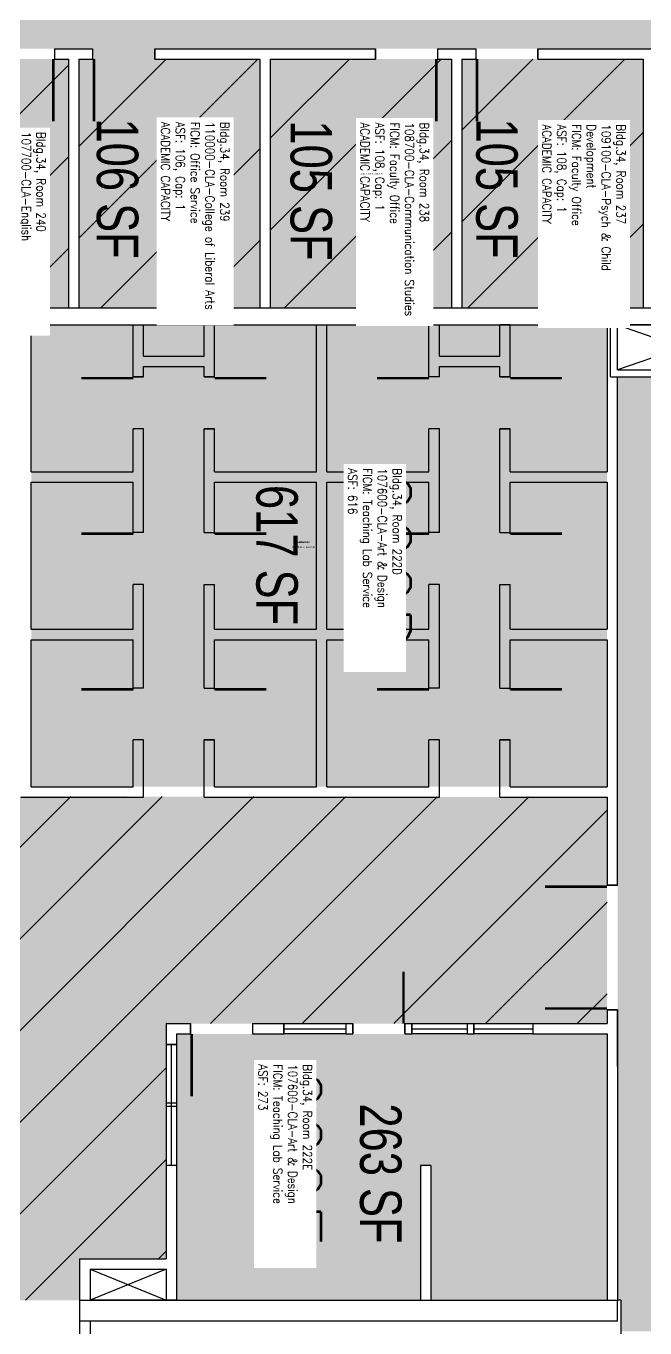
# Model space of a CAD drawing. Header units: inches. Extents: x -334 to 3612, y -24 to 2633.
# Drawn here: x 755 to 1113, y 1322 to 2075 of the extents above; entities that cross this region are included whole.
import ezdxf
from ezdxf.enums import TextEntityAlignment as Align

# ---------------------------------------------------------------- set-up
doc = ezdxf.new("R2010")
doc.units = ezdxf.units.IN
doc.header["$LTSCALE"] = 10
doc.header["$MEASUREMENT"] = 0
for name, color, linetype in [('A-DOOR', 2, 'CONTINUOUS'), ('A-FLOR', 3, 'CONTINUOUS'), ('A-GLAZ-SILL', 2, 'CONTINUOUS'), ('A-IDEN-CNUM', 7, 'CONTINUOUS'), ('A-IDEN-RNUM', 7, 'CONTINUOUS'), ('A-IDEN-SNUM', 4, 'CONTINUOUS'), ('A-IDEN-VNUM', 4, 'CONTINUOUS'), ('A-WALL', 5, 'CONTINUOUS'), ('AREA-TEXT', 3, 'CONTINUOUS'), ('Rooms-Capacity', 4, 'CONTINUOUS'), ('Rooms-Category-Color', 7, 'CONTINUOUS'), ('Rooms-College-Color', 7, 'CONTINUOUS'), ('Rooms-Department-Color', 7, 'CONTINUOUS'), ('Rooms-Division-Color', 7, 'CONTINUOUS'), ('Rooms-Information', 7, 'CONTINUOUS')]:
    doc.layers.add(name, color=color, linetype=linetype)
doc.styles.add('AREA', font='arial.ttf', dxfattribs={"width": 0.75, "height": 24})
doc.styles.add('ROOMSNUMBER', font='txt', dxfattribs={"height": 0.03})
doc.styles.add('ROOMVNUMBER', font='simplex.shx', dxfattribs={"width": 0.85})

msp = doc.modelspace()

# ---------------------------------------------------------------- hatches: boundary and pattern name
at = {"layer": 'Rooms-Capacity'}
h = msp.add_hatch(dxfattribs=at)
h.set_pattern_fill('ANSI31', color=256, scale=300, style=0)
h.paths.add_polyline_path([(779.5, 2055.75), (770.75, 2055.75), (735.5, 2055.75), (710.75, 2055.75), (710.75, 2049.75), (674.75, 2049.75), (674.75, 1912), (779.5, 1912)])
h = msp.add_hatch(dxfattribs=at)
h.set_pattern_fill('ANSI31', color=256, scale=300, style=0)
h.paths.add_polyline_path([(890.25, 2055.75), (829.5, 2055.75), (829.5, 2061.75), (793.5, 2061.75), (794.25, 2055.75), (785.5, 2055.75), (785.5, 1912), (890.25, 1912)])
h = msp.add_hatch(dxfattribs=at)
h.set_pattern_fill('ANSI31', color=256, scale=300, style=0)
h.paths.add_polyline_path([(1001, 2055.75), (992.25, 2055.75), (957, 2055.75), (896.25, 2055.75), (896.25, 1912), (1001, 1912)])
h = msp.add_hatch(dxfattribs=at)
h.set_pattern_fill('ANSI31', color=256, scale=300, style=0)
h.paths.add_polyline_path([(1111.75, 2055.75), (1051, 2055.75), (1015.75, 2055.75), (1007, 2055.75), (1007, 1912), (1111.75, 1912)])
h = msp.add_hatch(dxfattribs=at)
h.set_pattern_fill('ANSI31', color=256, scale=300, style=0)
h.paths.add_polyline_path([(666, 1629.5), (1091, 1629), (1091, 1498), (836, 1498), (836, 1362), (786, 1362), (786, 1338), (579, 1338), (579, 1447), (596, 1447), (596, 1459), (579, 1459), (579, 1567), (686, 1567), (686, 1575), (676, 1575), (666, 1575)])
at = {"layer": 'Rooms-Category-Color', "true_color": 0xadadad}
h = msp.add_hatch(color=253, dxfattribs=at)
edge = h.paths.add_edge_path()
edge.add_line((2158, 1898), (2155, 1898))
edge.add_line((2155, 1898), (2155, 1918))
edge.add_line((2155, 1918), (2155, 1954))
edge.add_line((2155, 1954), (2155, 2038))
edge.add_line((2155, 2038), (2155, 2074))
edge.add_line((2155, 2074), (2155, 2140))
edge.add_line((2155, 2140), (2155, 2154))
edge.add_line((2155, 2154), (2162.5, 2154))
edge.add_line((2162.5, 2154), (2162.5, 2220))
edge.add_line((2162.5, 2220), (2162.5, 2228))
edge.add_line((2162.5, 2228), (2060.5, 2228))
edge.add_line((2060.5, 2228), (2024.5, 2228))
edge.add_line((2024.5, 2228), (1891, 2228))
edge.add_line((1891, 2228), (1819, 2228))
edge.add_line((1819, 2228), (1423, 2228))
edge.add_line((1423, 2228), (1387, 2228))
edge.add_line((1387, 2228), (845.5, 2228))
edge.add_line((845.5, 2228), (809.5, 2228))
edge.add_line((809.5, 2228), (449.5, 2228))
edge.add_line((449.5, 2228), (413.5, 2228))
edge.add_line((413.5, 2228), (79, 2228))
edge.add_line((79, 2228), (79, 2384))
edge.add_line((79, 2384), (14, 2384))
edge.add_line((14, 2384), (14, 2380))
edge.add_line((14, 2380), (7, 2380))
edge.add_line((7, 2380), (7, 2362))
edge.add_line((7, 2362), (7, 2140))
edge.add_line((7, 2140), (14, 2140))
edge.add_line((14, 2140), (14, 2126))
edge.add_line((14, 2126), (10, 2126))
edge.add_line((10, 2126), (10, 2061.75))
edge.add_line((10, 2061.75), (71, 2061.75))
edge.add_line((71, 2061.75), (107, 2061.75))
edge.add_line((107, 2061.75), (1436, 2061.75))
edge.add_line((1436, 2061.75), (1444, 2061.75))
edge.add_line((1444, 2061.75), (1444, 2140.68))
edge.add_arc((1447, 2147), 7, 180, 244.62307, ccw=False)
edge.add_arc((1447, 2147), 7, 115.37693, 180, ccw=False)
edge.add_line((1444, 2153.32), (1444, 2154))
edge.add_line((1444, 2154), (1447, 2154))
edge.add_arc((1447, 2147), 7, 89.99087, 90.00899, ccw=False)
edge.add_line((1447, 2154), (1608, 2154))
edge.add_line((1608, 2154), (1644, 2154))
edge.add_line((1644, 2154), (1680, 2154))
edge.add_line((1680, 2154), (1680, 2154))
edge.add_line((1680, 2154), (1694, 2154))
edge.add_line((1694, 2154), (1694, 2154))
edge.add_line((1694, 2154), (1748.75, 2154))
edge.add_line((1748.75, 2154), (1784.75, 2154))
edge.add_line((1784.75, 2154), (1804, 2154))
edge.add_line((1804, 2154), (1920, 2154))
edge.add_line((1920, 2154), (1934, 2154))
edge.add_line((1934, 2154), (1934, 1912))
edge.add_line((1934, 1912), (1934, 1898))
edge.add_line((1934, 1898), (1920, 1898))
edge.add_line((1920, 1898), (1920, 1902))
edge.add_line((1920, 1902), (1803.5, 1902))
edge.add_line((1803.5, 1902), (1803.5, 1896))
edge.add_line((1803.5, 1896), (1795.5, 1896))
edge.add_line((1795.5, 1896), (1795.5, 1902))
edge.add_line((1795.5, 1902), (1184, 1902))
edge.add_line((1184, 1902), (1184, 1872))
edge.add_line((1184, 1872), (1172, 1872))
edge.add_line((1172, 1872), (1097, 1872))
edge.add_line((1097, 1872), (1097, 1818))
edge.add_line((1097, 1818), (1097, 1578))
edge.add_line((1097, 1578), (1097, 1506))
edge.add_line((1097, 1506), (1097, 1473.25))
edge.add_line((1097, 1473.25), (1097, 1338))
edge.add_line((1097, 1338), (1099, 1338))
edge.add_line((1099, 1338), (1099, 1320))
edge.add_line((1099, 1320), (1172, 1320))
edge.add_line((1172, 1320), (1172, 1392.25))
edge.add_line((1172, 1392.25), (1172, 1818))
edge.add_line((1172, 1818), (1184, 1818))
edge.add_line((1184, 1818), (1188, 1818))
edge.add_line((1188, 1818), (1224, 1818))
edge.add_line((1224, 1818), (1376, 1818))
edge.add_line((1376, 1818), (1412, 1818))
edge.add_line((1412, 1818), (1442, 1818))
edge.add_line((1442, 1818), (1478, 1818))
edge.add_line((1478, 1818), (1516, 1818))
edge.add_line((1516, 1818), (1538, 1818))
edge.add_line((1538, 1818), (1574, 1818))
edge.add_line((1574, 1818), (1672.25, 1818))
edge.add_line((1672.25, 1818), (1708.25, 1818))
edge.add_line((1708.25, 1818), (1717, 1818))
edge.add_line((1717, 1818), (1727, 1818))
edge.add_line((1727, 1818), (1727, 1814.25))
edge.add_line((1727, 1814.25), (1931, 1814.25))
edge.add_line((1931, 1814.25), (1931, 1806.25))
edge.add_line((1931, 1806.25), (1931, 1734.25))
edge.add_line((1931, 1734.25), (1931, 1720.25))
edge.add_line((1931, 1720.25), (1901, 1720.25))
edge.add_line((1901, 1720.25), (1901, 1577.5))
edge.add_line((1901, 1577.5), (1950, 1577.5))
edge.add_line((1950, 1577.5), (1950, 1563.5))
edge.add_line((1950, 1563.5), (2069, 1563.5))
edge.add_line((2069, 1563.5), (2069, 1577.5))
edge.add_line((2069, 1577.5), (2094, 1577.5))
edge.add_line((2094, 1577.5), (2094, 1572.5))
edge.add_line((2094, 1572.5), (2148, 1572.5))
edge.add_line((2148, 1572.5), (2148, 1578.37))
edge.add_line((2148, 1578.37), (2160, 1578.37))
edge.add_line((2160, 1578.37), (2160, 1584.37))
edge.add_line((2160, 1584.37), (2160, 1620.37))
edge.add_line((2160, 1620.37), (2160, 1788))
edge.add_line((2160, 1788), (2158, 1788))
edge.add_line((2158, 1788), (2158, 1824))
edge.add_line((2158, 1824), (2158, 1870))
edge.add_line((2158, 1870), (2158, 1898))
at = {"layer": 'Rooms-Category-Color', "true_color": 0xfa9ba3}
for points in [[(779.5, 2055.75), (770.75, 2055.75), (735.5, 2055.75), (710.75, 2055.75), (710.75, 2049.75), (674.75, 2049.75), (674.75, 1912), (779.5, 1912)], [(890.25, 2055.75), (829.5, 2055.75), (829.5, 2061.75), (793.5, 2061.75), (794.25, 2055.75), (785.5, 2055.75), (785.5, 1912), (890.25, 1912)], [(1001, 2055.75), (992.25, 2055.75), (957, 2055.75), (896.25, 2055.75), (896.25, 1912), (1001, 1912)], [(1111.75, 2055.75), (1051, 2055.75), (1015.75, 2055.75), (1007, 2055.75), (1007, 1912), (1111.75, 1912)]]:
    msp.add_hatch(color=241, dxfattribs=at).paths.add_polyline_path(points)
at = {"layer": 'Rooms-Category-Color', "true_color": 0xe3f498}
for points in [[(758, 1902), (1091, 1902), (1091, 1635), (758, 1635)], [(666, 1629.5), (1091, 1629), (1091, 1498), (836, 1498), (836, 1362), (786, 1362), (786, 1338), (579, 1338), (579, 1447), (596, 1447), (596, 1459), (579, 1459), (579, 1567), (686, 1567), (686, 1575), (676, 1575), (666, 1575)], [(983, 1416), (989, 1416), (989, 1338), (1091, 1338), (1091, 1492), (1048, 1492), (1014, 1492), (1010, 1492), (974, 1492), (978, 1492), (974, 1492), (944, 1492), (940, 1492), (904, 1492), (886, 1492), (850, 1492), (842, 1492), (842, 1486), (842, 1452), (842, 1450), (842, 1416), (842, 1338), (983, 1338)]]:
    msp.add_hatch(color=61, dxfattribs=at).paths.add_polyline_path(points)
at = {"layer": 'Rooms-College-Color', "true_color": 0xadadad}
h = msp.add_hatch(color=253, dxfattribs=at)
edge = h.paths.add_edge_path()
edge.add_line((2158, 1898), (2155, 1898))
edge.add_line((2155, 1898), (2155, 1918))
edge.add_line((2155, 1918), (2155, 1954))
edge.add_line((2155, 1954), (2155, 2038))
edge.add_line((2155, 2038), (2155, 2074))
edge.add_line((2155, 2074), (2155, 2140))
edge.add_line((2155, 2140), (2155, 2154))
edge.add_line((2155, 2154), (2162.5, 2154))
edge.add_line((2162.5, 2154), (2162.5, 2220))
edge.add_line((2162.5, 2220), (2162.5, 2228))
edge.add_line((2162.5, 2228), (2060.5, 2228))
edge.add_line((2060.5, 2228), (2024.5, 2228))
edge.add_line((2024.5, 2228), (1891, 2228))
edge.add_line((1891, 2228), (1819, 2228))
edge.add_line((1819, 2228), (1423, 2228))
edge.add_line((1423, 2228), (1387, 2228))
edge.add_line((1387, 2228), (845.5, 2228))
edge.add_line((845.5, 2228), (809.5, 2228))
edge.add_line((809.5, 2228), (449.5, 2228))
edge.add_line((449.5, 2228), (413.5, 2228))
edge.add_line((413.5, 2228), (79, 2228))
edge.add_line((79, 2228), (79, 2384))
edge.add_line((79, 2384), (14, 2384))
edge.add_line((14, 2384), (14, 2380))
edge.add_line((14, 2380), (7, 2380))
edge.add_line((7, 2380), (7, 2362))
edge.add_line((7, 2362), (7, 2140))
edge.add_line((7, 2140), (14, 2140))
edge.add_line((14, 2140), (14, 2126))
edge.add_line((14, 2126), (10, 2126))
edge.add_line((10, 2126), (10, 2061.75))
edge.add_line((10, 2061.75), (71, 2061.75))
edge.add_line((71, 2061.75), (107, 2061.75))
edge.add_line((107, 2061.75), (1436, 2061.75))
edge.add_line((1436, 2061.75), (1444, 2061.75))
edge.add_line((1444, 2061.75), (1444, 2140.68))
edge.add_arc((1447, 2147), 7, 180, 244.62307, ccw=False)
edge.add_arc((1447, 2147), 7, 115.37693, 180, ccw=False)
edge.add_line((1444, 2153.32), (1444, 2154))
edge.add_line((1444, 2154), (1447, 2154))
edge.add_arc((1447, 2147), 7, 89.99087, 90.00899, ccw=False)
edge.add_line((1447, 2154), (1608, 2154))
edge.add_line((1608, 2154), (1644, 2154))
edge.add_line((1644, 2154), (1680, 2154))
edge.add_line((1680, 2154), (1680, 2154))
edge.add_line((1680, 2154), (1694, 2154))
edge.add_line((1694, 2154), (1694, 2154))
edge.add_line((1694, 2154), (1748.75, 2154))
edge.add_line((1748.75, 2154), (1784.75, 2154))
edge.add_line((1784.75, 2154), (1804, 2154))
edge.add_line((1804, 2154), (1920, 2154))
edge.add_line((1920, 2154), (1934, 2154))
edge.add_line((1934, 2154), (1934, 1912))
edge.add_line((1934, 1912), (1934, 1898))
edge.add_line((1934, 1898), (1920, 1898))
edge.add_line((1920, 1898), (1920, 1902))
edge.add_line((1920, 1902), (1803.5, 1902))
edge.add_line((1803.5, 1902), (1803.5, 1896))
edge.add_line((1803.5, 1896), (1795.5, 1896))
edge.add_line((1795.5, 1896), (1795.5, 1902))
edge.add_line((1795.5, 1902), (1184, 1902))
edge.add_line((1184, 1902), (1184, 1872))
edge.add_line((1184, 1872), (1172, 1872))
edge.add_line((1172, 1872), (1097, 1872))
edge.add_line((1097, 1872), (1097, 1818))
edge.add_line((1097, 1818), (1097, 1578))
edge.add_line((1097, 1578), (1097, 1506))
edge.add_line((1097, 1506), (1097, 1473.25))
edge.add_line((1097, 1473.25), (1097, 1338))
edge.add_line((1097, 1338), (1099, 1338))
edge.add_line((1099, 1338), (1099, 1320))
edge.add_line((1099, 1320), (1172, 1320))
edge.add_line((1172, 1320), (1172, 1392.25))
edge.add_line((1172, 1392.25), (1172, 1818))
edge.add_line((1172, 1818), (1184, 1818))
edge.add_line((1184, 1818), (1188, 1818))
edge.add_line((1188, 1818), (1224, 1818))
edge.add_line((1224, 1818), (1376, 1818))
edge.add_line((1376, 1818), (1412, 1818))
edge.add_line((1412, 1818), (1442, 1818))
edge.add_line((1442, 1818), (1478, 1818))
edge.add_line((1478, 1818), (1516, 1818))
edge.add_line((1516, 1818), (1538, 1818))
edge.add_line((1538, 1818), (1574, 1818))
edge.add_line((1574, 1818), (1672.25, 1818))
edge.add_line((1672.25, 1818), (1708.25, 1818))
edge.add_line((1708.25, 1818), (1717, 1818))
edge.add_line((1717, 1818), (1727, 1818))
edge.add_line((1727, 1818), (1727, 1814.25))
edge.add_line((1727, 1814.25), (1931, 1814.25))
edge.add_line((1931, 1814.25), (1931, 1806.25))
edge.add_line((1931, 1806.25), (1931, 1734.25))
edge.add_line((1931, 1734.25), (1931, 1720.25))
edge.add_line((1931, 1720.25), (1901, 1720.25))
edge.add_line((1901, 1720.25), (1901, 1577.5))
edge.add_line((1901, 1577.5), (1950, 1577.5))
edge.add_line((1950, 1577.5), (1950, 1563.5))
edge.add_line((1950, 1563.5), (2069, 1563.5))
edge.add_line((2069, 1563.5), (2069, 1577.5))
edge.add_line((2069, 1577.5), (2094, 1577.5))
edge.add_line((2094, 1577.5), (2094, 1572.5))
edge.add_line((2094, 1572.5), (2148, 1572.5))
edge.add_line((2148, 1572.5), (2148, 1578.37))
edge.add_line((2148, 1578.37), (2160, 1578.37))
edge.add_line((2160, 1578.37), (2160, 1584.37))
edge.add_line((2160, 1584.37), (2160, 1620.37))
edge.add_line((2160, 1620.37), (2160, 1788))
edge.add_line((2160, 1788), (2158, 1788))
edge.add_line((2158, 1788), (2158, 1824))
edge.add_line((2158, 1824), (2158, 1870))
edge.add_line((2158, 1870), (2158, 1898))
at = {"layer": 'Rooms-College-Color', "true_color": 0xb2d6e9}
for points in [[(779.5, 2055.75), (770.75, 2055.75), (735.5, 2055.75), (710.75, 2055.75), (710.75, 2049.75), (674.75, 2049.75), (674.75, 1912), (779.5, 1912)], [(890.25, 2055.75), (829.5, 2055.75), (829.5, 2061.75), (793.5, 2061.75), (794.25, 2055.75), (785.5, 2055.75), (785.5, 1912), (890.25, 1912)], [(758, 1902), (1091, 1902), (1091, 1635), (758, 1635)], [(666, 1629.5), (1091, 1629), (1091, 1498), (836, 1498), (836, 1362), (786, 1362), (786, 1338), (579, 1338), (579, 1447), (596, 1447), (596, 1459), (579, 1459), (579, 1567), (686, 1567), (686, 1575), (676, 1575), (666, 1575)], [(983, 1416), (989, 1416), (989, 1338), (1091, 1338), (1091, 1492), (1048, 1492), (1014, 1492), (1010, 1492), (974, 1492), (978, 1492), (974, 1492), (944, 1492), (940, 1492), (904, 1492), (886, 1492), (850, 1492), (842, 1492), (842, 1486), (842, 1452), (842, 1450), (842, 1416), (842, 1338), (983, 1338)]]:
    msp.add_hatch(color=254, dxfattribs=at).paths.add_polyline_path(points)
at = {"layer": 'Rooms-College-Color', "true_color": 0xe3f498}
for points in [[(1001, 2055.75), (992.25, 2055.75), (957, 2055.75), (896.25, 2055.75), (896.25, 1912), (1001, 1912)], [(1111.75, 2055.75), (1051, 2055.75), (1015.75, 2055.75), (1007, 2055.75), (1007, 1912), (1111.75, 1912)]]:
    msp.add_hatch(color=61, dxfattribs=at).paths.add_polyline_path(points)
at = {"layer": 'Rooms-Department-Color', "true_color": 0xacacac}
h = msp.add_hatch(color=253, dxfattribs=at)
edge = h.paths.add_edge_path()
edge.add_line((2158, 1898), (2155, 1898))
edge.add_line((2155, 1898), (2155, 1918))
edge.add_line((2155, 1918), (2155, 1954))
edge.add_line((2155, 1954), (2155, 2038))
edge.add_line((2155, 2038), (2155, 2074))
edge.add_line((2155, 2074), (2155, 2140))
edge.add_line((2155, 2140), (2155, 2154))
edge.add_line((2155, 2154), (2162.5, 2154))
edge.add_line((2162.5, 2154), (2162.5, 2220))
edge.add_line((2162.5, 2220), (2162.5, 2228))
edge.add_line((2162.5, 2228), (2060.5, 2228))
edge.add_line((2060.5, 2228), (2024.5, 2228))
edge.add_line((2024.5, 2228), (1891, 2228))
edge.add_line((1891, 2228), (1819, 2228))
edge.add_line((1819, 2228), (1423, 2228))
edge.add_line((1423, 2228), (1387, 2228))
edge.add_line((1387, 2228), (845.5, 2228))
edge.add_line((845.5, 2228), (809.5, 2228))
edge.add_line((809.5, 2228), (449.5, 2228))
edge.add_line((449.5, 2228), (413.5, 2228))
edge.add_line((413.5, 2228), (79, 2228))
edge.add_line((79, 2228), (79, 2384))
edge.add_line((79, 2384), (14, 2384))
edge.add_line((14, 2384), (14, 2380))
edge.add_line((14, 2380), (7, 2380))
edge.add_line((7, 2380), (7, 2362))
edge.add_line((7, 2362), (7, 2140))
edge.add_line((7, 2140), (14, 2140))
edge.add_line((14, 2140), (14, 2126))
edge.add_line((14, 2126), (10, 2126))
edge.add_line((10, 2126), (10, 2061.75))
edge.add_line((10, 2061.75), (71, 2061.75))
edge.add_line((71, 2061.75), (107, 2061.75))
edge.add_line((107, 2061.75), (1436, 2061.75))
edge.add_line((1436, 2061.75), (1444, 2061.75))
edge.add_line((1444, 2061.75), (1444, 2140.68))
edge.add_arc((1447, 2147), 7, 180, 244.62307, ccw=False)
edge.add_arc((1447, 2147), 7, 115.37693, 180, ccw=False)
edge.add_line((1444, 2153.32), (1444, 2154))
edge.add_line((1444, 2154), (1447, 2154))
edge.add_arc((1447, 2147), 7, 89.99087, 90.00899, ccw=False)
edge.add_line((1447, 2154), (1608, 2154))
edge.add_line((1608, 2154), (1644, 2154))
edge.add_line((1644, 2154), (1680, 2154))
edge.add_line((1680, 2154), (1680, 2154))
edge.add_line((1680, 2154), (1694, 2154))
edge.add_line((1694, 2154), (1694, 2154))
edge.add_line((1694, 2154), (1748.75, 2154))
edge.add_line((1748.75, 2154), (1784.75, 2154))
edge.add_line((1784.75, 2154), (1804, 2154))
edge.add_line((1804, 2154), (1920, 2154))
edge.add_line((1920, 2154), (1934, 2154))
edge.add_line((1934, 2154), (1934, 1912))
edge.add_line((1934, 1912), (1934, 1898))
edge.add_line((1934, 1898), (1920, 1898))
edge.add_line((1920, 1898), (1920, 1902))
edge.add_line((1920, 1902), (1803.5, 1902))
edge.add_line((1803.5, 1902), (1803.5, 1896))
edge.add_line((1803.5, 1896), (1795.5, 1896))
edge.add_line((1795.5, 1896), (1795.5, 1902))
edge.add_line((1795.5, 1902), (1184, 1902))
edge.add_line((1184, 1902), (1184, 1872))
edge.add_line((1184, 1872), (1172, 1872))
edge.add_line((1172, 1872), (1097, 1872))
edge.add_line((1097, 1872), (1097, 1818))
edge.add_line((1097, 1818), (1097, 1578))
edge.add_line((1097, 1578), (1097, 1506))
edge.add_line((1097, 1506), (1097, 1473.25))
edge.add_line((1097, 1473.25), (1097, 1338))
edge.add_line((1097, 1338), (1099, 1338))
edge.add_line((1099, 1338), (1099, 1320))
edge.add_line((1099, 1320), (1172, 1320))
edge.add_line((1172, 1320), (1172, 1392.25))
edge.add_line((1172, 1392.25), (1172, 1818))
edge.add_line((1172, 1818), (1184, 1818))
edge.add_line((1184, 1818), (1188, 1818))
edge.add_line((1188, 1818), (1224, 1818))
edge.add_line((1224, 1818), (1376, 1818))
edge.add_line((1376, 1818), (1412, 1818))
edge.add_line((1412, 1818), (1442, 1818))
edge.add_line((1442, 1818), (1478, 1818))
edge.add_line((1478, 1818), (1516, 1818))
edge.add_line((1516, 1818), (1538, 1818))
edge.add_line((1538, 1818), (1574, 1818))
edge.add_line((1574, 1818), (1672.25, 1818))
edge.add_line((1672.25, 1818), (1708.25, 1818))
edge.add_line((1708.25, 1818), (1717, 1818))
edge.add_line((1717, 1818), (1727, 1818))
edge.add_line((1727, 1818), (1727, 1814.25))
edge.add_line((1727, 1814.25), (1931, 1814.25))
edge.add_line((1931, 1814.25), (1931, 1806.25))
edge.add_line((1931, 1806.25), (1931, 1734.25))
edge.add_line((1931, 1734.25), (1931, 1720.25))
edge.add_line((1931, 1720.25), (1901, 1720.25))
edge.add_line((1901, 1720.25), (1901, 1577.5))
edge.add_line((1901, 1577.5), (1950, 1577.5))
edge.add_line((1950, 1577.5), (1950, 1563.5))
edge.add_line((1950, 1563.5), (2069, 1563.5))
edge.add_line((2069, 1563.5), (2069, 1577.5))
edge.add_line((2069, 1577.5), (2094, 1577.5))
edge.add_line((2094, 1577.5), (2094, 1572.5))
edge.add_line((2094, 1572.5), (2148, 1572.5))
edge.add_line((2148, 1572.5), (2148, 1578.37))
edge.add_line((2148, 1578.37), (2160, 1578.37))
edge.add_line((2160, 1578.37), (2160, 1584.37))
edge.add_line((2160, 1584.37), (2160, 1620.37))
edge.add_line((2160, 1620.37), (2160, 1788))
edge.add_line((2160, 1788), (2158, 1788))
edge.add_line((2158, 1788), (2158, 1824))
edge.add_line((2158, 1824), (2158, 1870))
edge.add_line((2158, 1870), (2158, 1898))
at = {"layer": 'Rooms-Department-Color', "true_color": 0xb2d6e9}
for points in [[(779.5, 2055.75), (770.75, 2055.75), (735.5, 2055.75), (710.75, 2055.75), (710.75, 2049.75), (674.75, 2049.75), (674.75, 1912), (779.5, 1912)], [(890.25, 2055.75), (829.5, 2055.75), (829.5, 2061.75), (793.5, 2061.75), (794.25, 2055.75), (785.5, 2055.75), (785.5, 1912), (890.25, 1912)], [(1001, 2055.75), (992.25, 2055.75), (957, 2055.75), (896.25, 2055.75), (896.25, 1912), (1001, 1912)], [(1111.75, 2055.75), (1051, 2055.75), (1015.75, 2055.75), (1007, 2055.75), (1007, 1912), (1111.75, 1912)], [(758, 1902), (1091, 1902), (1091, 1635), (758, 1635)], [(666, 1629.5), (1091, 1629), (1091, 1498), (836, 1498), (836, 1362), (786, 1362), (786, 1338), (579, 1338), (579, 1447), (596, 1447), (596, 1459), (579, 1459), (579, 1567), (686, 1567), (686, 1575), (676, 1575), (666, 1575)], [(983, 1416), (989, 1416), (989, 1338), (1091, 1338), (1091, 1492), (1048, 1492), (1014, 1492), (1010, 1492), (974, 1492), (978, 1492), (974, 1492), (944, 1492), (940, 1492), (904, 1492), (886, 1492), (850, 1492), (842, 1492), (842, 1486), (842, 1452), (842, 1450), (842, 1416), (842, 1338), (983, 1338)]]:
    msp.add_hatch(color=254, dxfattribs=at).paths.add_polyline_path(points)
at = {"layer": 'Rooms-Division-Color', "true_color": 0xadadad}
h = msp.add_hatch(color=253, dxfattribs=at)
edge = h.paths.add_edge_path()
edge.add_line((2158, 1898), (2155, 1898))
edge.add_line((2155, 1898), (2155, 1918))
edge.add_line((2155, 1918), (2155, 1954))
edge.add_line((2155, 1954), (2155, 2038))
edge.add_line((2155, 2038), (2155, 2074))
edge.add_line((2155, 2074), (2155, 2140))
edge.add_line((2155, 2140), (2155, 2154))
edge.add_line((2155, 2154), (2162.5, 2154))
edge.add_line((2162.5, 2154), (2162.5, 2220))
edge.add_line((2162.5, 2220), (2162.5, 2228))
edge.add_line((2162.5, 2228), (2060.5, 2228))
edge.add_line((2060.5, 2228), (2024.5, 2228))
edge.add_line((2024.5, 2228), (1891, 2228))
edge.add_line((1891, 2228), (1819, 2228))
edge.add_line((1819, 2228), (1423, 2228))
edge.add_line((1423, 2228), (1387, 2228))
edge.add_line((1387, 2228), (845.5, 2228))
edge.add_line((845.5, 2228), (809.5, 2228))
edge.add_line((809.5, 2228), (449.5, 2228))
edge.add_line((449.5, 2228), (413.5, 2228))
edge.add_line((413.5, 2228), (79, 2228))
edge.add_line((79, 2228), (79, 2384))
edge.add_line((79, 2384), (14, 2384))
edge.add_line((14, 2384), (14, 2380))
edge.add_line((14, 2380), (7, 2380))
edge.add_line((7, 2380), (7, 2362))
edge.add_line((7, 2362), (7, 2140))
edge.add_line((7, 2140), (14, 2140))
edge.add_line((14, 2140), (14, 2126))
edge.add_line((14, 2126), (10, 2126))
edge.add_line((10, 2126), (10, 2061.75))
edge.add_line((10, 2061.75), (71, 2061.75))
edge.add_line((71, 2061.75), (107, 2061.75))
edge.add_line((107, 2061.75), (1436, 2061.75))
edge.add_line((1436, 2061.75), (1444, 2061.75))
edge.add_line((1444, 2061.75), (1444, 2140.68))
edge.add_arc((1447, 2147), 7, 180, 244.62307, ccw=False)
edge.add_arc((1447, 2147), 7, 115.37693, 180, ccw=False)
edge.add_line((1444, 2153.32), (1444, 2154))
edge.add_line((1444, 2154), (1447, 2154))
edge.add_arc((1447, 2147), 7, 89.99087, 90.00899, ccw=False)
edge.add_line((1447, 2154), (1608, 2154))
edge.add_line((1608, 2154), (1644, 2154))
edge.add_line((1644, 2154), (1680, 2154))
edge.add_line((1680, 2154), (1680, 2154))
edge.add_line((1680, 2154), (1694, 2154))
edge.add_line((1694, 2154), (1694, 2154))
edge.add_line((1694, 2154), (1748.75, 2154))
edge.add_line((1748.75, 2154), (1784.75, 2154))
edge.add_line((1784.75, 2154), (1804, 2154))
edge.add_line((1804, 2154), (1920, 2154))
edge.add_line((1920, 2154), (1934, 2154))
edge.add_line((1934, 2154), (1934, 1912))
edge.add_line((1934, 1912), (1934, 1898))
edge.add_line((1934, 1898), (1920, 1898))
edge.add_line((1920, 1898), (1920, 1902))
edge.add_line((1920, 1902), (1803.5, 1902))
edge.add_line((1803.5, 1902), (1803.5, 1896))
edge.add_line((1803.5, 1896), (1795.5, 1896))
edge.add_line((1795.5, 1896), (1795.5, 1902))
edge.add_line((1795.5, 1902), (1184, 1902))
edge.add_line((1184, 1902), (1184, 1872))
edge.add_line((1184, 1872), (1172, 1872))
edge.add_line((1172, 1872), (1097, 1872))
edge.add_line((1097, 1872), (1097, 1818))
edge.add_line((1097, 1818), (1097, 1578))
edge.add_line((1097, 1578), (1097, 1506))
edge.add_line((1097, 1506), (1097, 1473.25))
edge.add_line((1097, 1473.25), (1097, 1338))
edge.add_line((1097, 1338), (1099, 1338))
edge.add_line((1099, 1338), (1099, 1320))
edge.add_line((1099, 1320), (1172, 1320))
edge.add_line((1172, 1320), (1172, 1392.25))
edge.add_line((1172, 1392.25), (1172, 1818))
edge.add_line((1172, 1818), (1184, 1818))
edge.add_line((1184, 1818), (1188, 1818))
edge.add_line((1188, 1818), (1224, 1818))
edge.add_line((1224, 1818), (1376, 1818))
edge.add_line((1376, 1818), (1412, 1818))
edge.add_line((1412, 1818), (1442, 1818))
edge.add_line((1442, 1818), (1478, 1818))
edge.add_line((1478, 1818), (1516, 1818))
edge.add_line((1516, 1818), (1538, 1818))
edge.add_line((1538, 1818), (1574, 1818))
edge.add_line((1574, 1818), (1672.25, 1818))
edge.add_line((1672.25, 1818), (1708.25, 1818))
edge.add_line((1708.25, 1818), (1717, 1818))
edge.add_line((1717, 1818), (1727, 1818))
edge.add_line((1727, 1818), (1727, 1814.25))
edge.add_line((1727, 1814.25), (1931, 1814.25))
edge.add_line((1931, 1814.25), (1931, 1806.25))
edge.add_line((1931, 1806.25), (1931, 1734.25))
edge.add_line((1931, 1734.25), (1931, 1720.25))
edge.add_line((1931, 1720.25), (1901, 1720.25))
edge.add_line((1901, 1720.25), (1901, 1577.5))
edge.add_line((1901, 1577.5), (1950, 1577.5))
edge.add_line((1950, 1577.5), (1950, 1563.5))
edge.add_line((1950, 1563.5), (2069, 1563.5))
edge.add_line((2069, 1563.5), (2069, 1577.5))
edge.add_line((2069, 1577.5), (2094, 1577.5))
edge.add_line((2094, 1577.5), (2094, 1572.5))
edge.add_line((2094, 1572.5), (2148, 1572.5))
edge.add_line((2148, 1572.5), (2148, 1578.37))
edge.add_line((2148, 1578.37), (2160, 1578.37))
edge.add_line((2160, 1578.37), (2160, 1584.37))
edge.add_line((2160, 1584.37), (2160, 1620.37))
edge.add_line((2160, 1620.37), (2160, 1788))
edge.add_line((2160, 1788), (2158, 1788))
edge.add_line((2158, 1788), (2158, 1824))
edge.add_line((2158, 1824), (2158, 1870))
edge.add_line((2158, 1870), (2158, 1898))
at = {"layer": 'Rooms-Division-Color', "true_color": 0xb2d6e9}
for points in [[(779.5, 2055.75), (770.75, 2055.75), (735.5, 2055.75), (710.75, 2055.75), (710.75, 2049.75), (674.75, 2049.75), (674.75, 1912), (779.5, 1912)], [(890.25, 2055.75), (829.5, 2055.75), (829.5, 2061.75), (793.5, 2061.75), (794.25, 2055.75), (785.5, 2055.75), (785.5, 1912), (890.25, 1912)], [(1001, 2055.75), (992.25, 2055.75), (957, 2055.75), (896.25, 2055.75), (896.25, 1912), (1001, 1912)], [(1111.75, 2055.75), (1051, 2055.75), (1015.75, 2055.75), (1007, 2055.75), (1007, 1912), (1111.75, 1912)], [(758, 1902), (1091, 1902), (1091, 1635), (758, 1635)], [(666, 1629.5), (1091, 1629), (1091, 1498), (836, 1498), (836, 1362), (786, 1362), (786, 1338), (579, 1338), (579, 1447), (596, 1447), (596, 1459), (579, 1459), (579, 1567), (686, 1567), (686, 1575), (676, 1575), (666, 1575)], [(983, 1416), (989, 1416), (989, 1338), (1091, 1338), (1091, 1492), (1048, 1492), (1014, 1492), (1010, 1492), (974, 1492), (978, 1492), (974, 1492), (944, 1492), (940, 1492), (904, 1492), (886, 1492), (850, 1492), (842, 1492), (842, 1486), (842, 1452), (842, 1450), (842, 1416), (842, 1338), (983, 1338)]]:
    msp.add_hatch(color=254, dxfattribs=at).paths.add_polyline_path(points)

# ---------------------------------------------------------------- linework, layer by layer
at = {"layer": 'A-DOOR'}
for points in [[(770.75, 2055.75, 1.5, 1.5, 0), (770.75, 2019.75, 0, 0, 0), (771.5, 2019.75, 0, 0, -0.414214), (735.5, 2055.75, 0, 0, -0.414214)], [(794.25, 2055.75, 1.5, 1.5, 0), (794.25, 2019.75, 0, 0, 0), (793.5, 2019.75, 0, 0, 0.414214), (829.5, 2055.75, 0, 0, 0.414214)], [(992.25, 2055.75, 1.5, 1.5, 0), (992.25, 2019.75, 0, 0, 0), (993, 2019.75, 0, 0, -0.414214), (957, 2055.75, 0, 0, -0.414214)], [(1015.75, 2055.75, 1.5, 1.5, 0), (1015.75, 2019.75, 0, 0, 0), (1015, 2019.75, 0, 0, 0.414214), (1051, 2055.75, 0, 0, 0.414214)], [(817, 1871.25, 1.5, 1.5, 0), (787, 1871.25, 0, 0, 0), (787, 1872, 0, 0, 0.414214), (817, 1842, 0, 0, 0.414214)], [(864, 1871.25, 1.5, 1.5, 0), (894, 1871.25, 0, 0, 0), (894, 1872, 0, 0, -0.414214), (864, 1842, 0, 0, -0.414214)], [(988, 1871.25, 1.5, 1.5, 0), (958, 1871.25, 0, 0, 0), (958, 1872, 0, 0, 0.414214), (988, 1842, 0, 0, 0.414214)], [(1035, 1871.25, 1.5, 1.5, 0), (1065, 1871.25, 0, 0, 0), (1065, 1872, 0, 0, -0.414214), (1035, 1842, 0, 0, -0.414214)], [(817, 1781.25, 1.5, 1.5, 0), (787, 1781.25, 0, 0, 0), (787, 1782, 0, 0, 0.414214), (817, 1752, 0, 0, 0.414214)], [(864, 1781.25, 1.5, 1.5, 0), (894, 1781.25, 0, 0, 0), (894, 1782, 0, 0, -0.414214), (864, 1752, 0, 0, -0.414214)], [(988, 1781.25, 1.5, 1.5, 0), (958, 1781.25, 0, 0, 0), (958, 1782, 0, 0, 0.414214), (988, 1752, 0, 0, 0.414214)], [(1035, 1781.25, 1.5, 1.5, 0), (1065, 1781.25, 0, 0, 0), (1065, 1782, 0, 0, -0.414214), (1035, 1752, 0, 0, -0.414214)], [(817, 1691.25, 1.5, 1.5, 0), (787, 1691.25, 0, 0, 0), (787, 1692, 0, 0, 0.414214), (817, 1662, 0, 0, 0.414214)], [(864, 1691.25, 1.5, 1.5, 0), (894, 1691.25, 0, 0, 0), (894, 1692, 0, 0, -0.414214), (864, 1662, 0, 0, -0.414214)], [(988, 1691.25, 1.5, 1.5, 0), (958, 1691.25, 0, 0, 0), (958, 1692, 0, 0, 0.414214), (988, 1662, 0, 0, 0.414214)], [(1035, 1691.25, 1.5, 1.5, 0), (1065, 1691.25, 0, 0, 0), (1065, 1692, 0, 0, -0.414214), (1035, 1662, 0, 0, -0.414214)], [(1091, 1577.25, 1.5, 1.5, 0), (1055, 1577.25, 0, 0, 0), (1055, 1578, 0, 0, 0.414214), (1091, 1542, 0, 0, 0.414214)], [(1091, 1506.75, 1.5, 1.5, 0), (1055, 1506.75, 0, 0, 0), (1055, 1506, 0, 0, -0.414214), (1091, 1542, 0, 0, -0.414214)], [(973.25, 1498, 1.5, 1.5, 0), (973.25, 1528, 0, 0, 0), (974, 1528, 0, 0, 0.414214), (944, 1498, 0, 0, 0.414214)], [(850.75, 1492, 1.5, 1.5, 0), (850.75, 1456, 0, 0, 0), (850, 1456, 0, 0, 0.414214), (886, 1492, 0, 0, 0.414214)]]:
    msp.add_lwpolyline(points, format="xyseb", dxfattribs=at)
at = {"layer": 'A-FLOR'}
for p, q in [((1097, 1902), (1172, 1876)), ((1172, 1902), (1097, 1876)), ((904, 1498), (940, 1498)), ((904, 1492), (904, 1498)), ((904, 1495), (940, 1495)), ((940, 1492), (904, 1492)), ((940, 1498), (940, 1492)), ((978, 1498), (1010, 1498)), ((978, 1492), (978, 1498)), ((978, 1495), (1010, 1495)), ((1010, 1492), (978, 1492)), ((1010, 1498), (1010, 1492)), ((1014, 1498), (1048, 1498)), ((1014, 1492), (1014, 1498)), ((1014, 1495), (1048, 1495)), ((1048, 1492), (1014, 1492)), ((1048, 1498), (1048, 1492)), ((836, 1486), (836, 1450)), ((836, 1486), (842, 1486)), ((839, 1486), (839, 1450)), ((842, 1486), (842, 1452)), ((836, 1450), (836, 1416)), ((842, 1450), (836, 1450)), ((839, 1450), (839, 1416)), ((842, 1450), (842, 1416)), ((842, 1416), (836, 1416)), ((792, 1356), (836, 1338)), ((836, 1356), (792, 1338))]:
    msp.add_line(p, q, dxfattribs=at)
at = {"layer": 'A-GLAZ-SILL'}
for p, q in [((940, 1498), (940, 1492)), ((940, 1498), (944, 1498)), ((940, 1492), (944, 1492)), ((944, 1498), (944, 1492)), ((944, 1492), (944, 1498)), ((974, 1498), (974, 1492)), ((974, 1492), (974, 1498)), ((974, 1498), (978, 1498)), ((974, 1498), (974, 1492)), ((974, 1492), (978, 1492)), ((978, 1498), (978, 1492)), ((1010, 1498), (1010, 1492)), ((1010, 1498), (1014, 1498)), ((1010, 1492), (1014, 1492)), ((1014, 1498), (1014, 1492)), ((842, 1452), (836, 1452)), ((836, 1452), (836, 1450)), ((842, 1450), (836, 1450)), ((842, 1452), (842, 1450))]:
    msp.add_line(p, q, dxfattribs=at)
at = {"layer": 'A-WALL'}
for p, q in [((771.5, 2061.75), (771.5, 2055.75)), ((771.5, 2061.75), (793.5, 2061.75)), ((771.5, 2055.75), (779.5, 2055.75)), ((779.5, 2055.75), (779.5, 1912)), ((785.5, 2055.75), (785.5, 1912)), ((785.5, 2055.75), (794.25, 2055.75)), ((793.5, 2061.75), (793.5, 2055.75)), ((829.5, 2061.75), (829.5, 2055.75)), ((829.5, 2061.75), (957, 2061.75)), ((829.5, 2055.75), (829.5, 2061.75)), ((829.5, 2055.75), (890.25, 2055.75)), ((890.25, 2055.75), (890.25, 1912)), ((896.25, 2055.75), (896.25, 1912)), ((896.25, 2055.75), (957, 2055.75)), ((957, 2061.75), (957, 2055.75)), ((957, 2055.75), (957, 2061.75)), ((993, 2061.75), (993, 2055.75)), ((993, 2061.75), (1015, 2061.75)), ((993, 2055.75), (1001, 2055.75)), ((1001, 2055.75), (1001, 1912)), ((1007, 2055.75), (1007, 1912)), ((1007, 2055.75), (1015.75, 2055.75)), ((1015, 2061.75), (1015, 2055.75)), ((1051, 2061.75), (1051, 2055.75)), ((1051, 2061.75), (1178.5, 2061.75)), ((1051, 2055.75), (1051, 2061.75)), ((1051, 2055.75), (1111.75, 2055.75)), ((1111.75, 2055.75), (1111.75, 1912)), ((10, 1912), (1172, 1912)), ((779.5, 1912), (785.5, 1912)), ((890.25, 1912), (896.25, 1912)), ((1001, 1912), (1007, 1912)), ((1111.75, 1912), (1117.75, 1912)), ((0, 1902), (1172, 1902)), ((752, 1902), (758, 1902)), ((758, 1817), (758, 1902)), ((817, 1872), (817, 1902)), ((817, 1902), (823, 1902)), ((823, 1884), (823, 1902)), ((858, 1884), (858, 1902)), ((858, 1902), (864, 1902)), ((864, 1872), (864, 1902)), ((923, 1817), (923, 1902)), ((923, 1902), (929, 1902)), ((929, 1817), (929, 1902)), ((988, 1872), (988, 1902)), ((988, 1902), (994, 1902)), ((994, 1884), (994, 1902)), ((1029, 1884), (1029, 1902)), ((1035, 1902), (1029, 1902)), ((1035, 1872), (1035, 1902)), ((1091, 1902), (1091, 1817)), ((1172, 1902), (1091, 1902)), ((1093, 1872), (1093, 1902)), ((1097, 1876), (1097, 1902)), ((823, 1884), (858, 1884)), ((994, 1884), (1029, 1884)), ((823, 1878), (858, 1878)), ((823, 1872), (823, 1878)), ((858, 1872), (858, 1878)), ((994, 1878), (1029, 1878)), ((994, 1872), (994, 1878)), ((1029, 1872), (1029, 1878)), ((1097, 1876), (1172, 1876)), ((823, 1872), (817, 1872)), ((817, 1872), (823, 1872)), ((858, 1872), (864, 1872)), ((864, 1872), (858, 1872)), ((994, 1872), (988, 1872)), ((994, 1872), (988, 1872)), ((1029, 1872), (1035, 1872)), ((1035, 1872), (1029, 1872)), ((1093, 1872), (1172, 1872)), ((1097, 1578), (1097, 1872)), ((817, 1817), (817, 1842)), ((823, 1842), (817, 1842)), ((823, 1842), (817, 1842)), ((823, 1782), (823, 1842)), ((858, 1842), (864, 1842)), ((858, 1782), (858, 1842)), ((864, 1842), (858, 1842)), ((864, 1817), (864, 1842)), ((988, 1817), (988, 1842)), ((994, 1842), (988, 1842)), ((994, 1842), (988, 1842)), ((994, 1782), (994, 1842)), ((1029, 1842), (1035, 1842)), ((1029, 1782), (1029, 1842)), ((1035, 1842), (1029, 1842)), ((1035, 1817), (1035, 1842)), ((758, 1817), (817, 1817)), ((864, 1817), (923, 1817)), ((929, 1817), (988, 1817)), ((1035, 1817), (1091, 1817)), ((758, 1811), (817, 1811)), ((758, 1726), (758, 1811)), ((817, 1781.25), (817, 1811)), ((864, 1811), (923, 1811)), ((864, 1781.25), (864, 1811)), ((923, 1726), (923, 1811)), ((929, 1811), (988, 1811)), ((929, 1726), (929, 1811)), ((988, 1781.25), (988, 1811)), ((1035, 1811), (1091, 1811)), ((1035, 1781.25), (1035, 1811)), ((1091, 1811), (1091, 1726)), ((823, 1782), (817, 1782)), ((823, 1782), (817, 1782)), ((858, 1782), (864, 1782)), ((858, 1782), (864, 1782)), ((994, 1782), (988, 1782)), ((994, 1782), (988, 1782)), ((1029, 1782), (1035, 1782)), ((1029, 1782), (1035, 1782)), ((817, 1726), (817, 1752)), ((823, 1752), (817, 1752)), ((823, 1752), (817, 1752)), ((823, 1752), (817, 1752)), ((823, 1692), (823, 1752)), ((858, 1752), (864, 1752)), ((858, 1752), (864, 1752)), ((858, 1692), (858, 1752)), ((858, 1752), (864, 1752)), ((864, 1726), (864, 1752)), ((988, 1726), (988, 1752)), ((994, 1752), (988, 1752)), ((994, 1752), (988, 1752)), ((994, 1752), (988, 1752)), ((994, 1692), (994, 1752)), ((1029, 1752), (1035, 1752)), ((1029, 1752), (1035, 1752)), ((1029, 1692), (1029, 1752)), ((1029, 1752), (1035, 1752)), ((1035, 1726), (1035, 1752)), ((758, 1726), (817, 1726)), ((864, 1726), (923, 1726)), ((929, 1726), (988, 1726)), ((1035, 1726), (1091, 1726)), ((758, 1635), (758, 1720)), ((758, 1720), (817, 1720)), ((817, 1691.25), (817, 1720)), ((864, 1720), (923, 1720)), ((864, 1691.25), (864, 1720)), ((923, 1635), (923, 1720)), ((929, 1635), (929, 1720)), ((929, 1720), (988, 1720)), ((988, 1691.25), (988, 1720)), ((1035, 1720), (1091, 1720)), ((1035, 1691.25), (1035, 1720)), ((1091, 1720), (1091, 1635)), ((823, 1692), (817, 1692)), ((823, 1692), (817, 1692)), ((858, 1692), (864, 1692)), ((858, 1692), (864, 1692)), ((994, 1692), (988, 1692)), ((994, 1692), (988, 1692)), ((1029, 1692), (1035, 1692)), ((1029, 1692), (1035, 1692)), ((817, 1635), (817, 1662)), ((823, 1662), (817, 1662)), ((823, 1662), (817, 1662)), ((823, 1629), (823, 1662)), ((858, 1629), (858, 1662)), ((858, 1662), (864, 1662)), ((864, 1662), (858, 1662)), ((864, 1635), (864, 1662)), ((988, 1635), (988, 1662)), ((994, 1662), (988, 1662)), ((994, 1662), (988, 1662)), ((994, 1629), (994, 1662)), ((1029, 1629), (1029, 1662)), ((1029, 1662), (1035, 1662)), ((1035, 1662), (1029, 1662)), ((1035, 1635), (1035, 1662)), ((758, 1635), (817, 1635)), ((864, 1635), (923, 1635)), ((929, 1635), (988, 1635)), ((1035, 1635), (1091, 1635)), ((752, 1629), (823, 1629)), ((858, 1629), (994, 1629)), ((1029, 1629), (1091, 1629)), ((1091, 1629), (1091, 1578)), ((1091, 1578), (1097, 1578)), ((1097, 1578), (1091, 1578)), ((1091, 1506), (1097, 1506)), ((1097, 1506), (1091, 1506)), ((1091, 1506), (1091, 1498)), ((1097, 1506), (1097, 1338)), ((1097, 1473.25), (1097, 1506)), ((836, 1498), (836, 1486)), ((836, 1498), (850, 1498)), ((842, 1492), (842, 1486)), ((842, 1492), (850, 1492)), ((850, 1498), (850, 1492)), ((850, 1492), (850, 1498)), ((886, 1498), (886, 1492)), ((886, 1498), (904, 1498)), ((886, 1498), (886, 1492)), ((886, 1492), (904, 1492)), ((904, 1498), (904, 1492)), ((1048, 1498), (1048, 1492)), ((1048, 1498), (1091, 1498)), ((1048, 1492), (1091, 1492)), ((1091, 1492), (1091, 1338)), ((842, 1486), (836, 1486)), ((836, 1416), (836, 1362)), ((842, 1416), (842, 1338)), ((983, 1416), (983, 1338)), ((989, 1416), (983, 1416)), ((989, 1416), (989, 1338)), ((786, 1362), (786, 1338)), ((786, 1362), (836, 1362)), ((792, 1356), (792, 1338)), ((792, 1356), (836, 1356)), ((836, 1356), (836, 1338)), ((786, 1338), (786, 1326)), ((786, 1338), (1097, 1338)), ((842, 1338), (792, 1338)), ((983, 1338), (989, 1338)), ((1091, 1338), (1097, 1338)), ((1097, 1326), (1097, 1338)), ((1099, 1338), (1097, 1338)), ((1099, 1338), (1099, 1300)), ((786, 1326), (786, 1308)), ((1097, 1326), (786, 1326)), ((792, 1326), (792, 1314)), ((792, 1326), (792, 1314))]:
    msp.add_line(p, q, dxfattribs=at)

# ---------------------------------------------------------------- texts
at = {"layer": 'A-IDEN-CNUM', "style": 'ROOMSNUMBER', "width": 0.85}
for s, p in [('CAD #034-A_0238-00', (954.77, 1989.35)), ('CAD #034-A_0239-00', (855.4, 1986.14)), ('CAD #034-A_0237-00', (1079.79, 1986.14)), ('CAD #034-A_0222-0D', (915.26, 1773.41)), ('CAD #034-A_0222-0E', (912.36, 1424.91))]:
    msp.add_text(s, height=0.96, dxfattribs=at).set_placement(p, align=Align.MIDDLE)
at = {"layer": 'A-IDEN-RNUM', "style": 'ROOMSNUMBER', "width": 0.85}
for s, p in [('0239-00', (855.4, 1989.14)), ('0238-00', (954.77, 1992.35)), ('0237-00', (1079.79, 1989.14)), ('0222-D0', (915.26, 1776.41)), ('0222-E0', (912.36, 1427.91))]:
    msp.add_text(s, height=0.96, dxfattribs=at).set_placement(p, align=Align.MIDDLE)
at = {"layer": 'A-IDEN-SNUM', "style": 'ROOMSNUMBER', "width": 0.85}
for s, p in [('0340023900', (855.4, 1989.14)), ('0340023800', (954.77, 1992.35)), ('0340023700', (1079.79, 1989.14)), ('03400222D0', (915.26, 1776.41)), ('03400222E0', (912.36, 1427.91))]:
    msp.add_text(s, height=0.96, dxfattribs=at).set_placement(p, align=Align.MIDDLE)
at = {"layer": 'A-IDEN-VNUM', "style": 'ROOMVNUMBER', "width": 0.85}
for s, p in [('239', (851.08, 1980.86)), ('238', (966.43, 1979.76)), ('237', (1071.58, 1978.66)), ('240', (744.82, 1974.22)), ('222D', (959.28, 1765.19)), ('222E', (907.44, 1421.27))]:
    msp.add_text(s, height=36, rotation=270, dxfattribs=at).set_placement(p, align=Align.MIDDLE)
at = {"layer": 'AREA-TEXT', "style": 'AREA', "width": 0.75}
for s, p in [('106 SF', (807.92, 1980.86)), ('105 SF', (919.94, 1979.76)), ('105 SF', (1027.3, 1980.87)), ('617 SF', (900.15, 1768.96)), ('263 SF', (960.11, 1411.34))]:
    msp.add_text(s, height=24, rotation=270, dxfattribs=at).set_placement(p, align=Align.MIDDLE_CENTER)

# ---------------------------------------------------------------- next in the draw order: texts
at = {"layer": 'Rooms-Information', "width": 115.2, "attachment_point": 7, "rotation": 270, "style": 'ROOMVNUMBER', "bg_fill": 3, "box_fill_scale": 1.5, "bg_fill_color": 256, "bg_fill_true_color": 13158600, "bg_fill_transparency": 0}
for s, insert, char_height in [('Bldg.34, Room 239^M^J110000-CLA-College of Liberal Arts^M^JFICM: Office Service^M^JASF: 106, Cap: 1^M^JACADEMIC CAPACITY', (833.08, 2019.47), 5.14286), ('Bldg.34, Room 238^M^J108700-CLA-Communication Studies^M^JFICM: Faculty Office^M^JASF: 108, Cap: 1^M^JACADEMIC CAPACITY', (948.43, 2019.1), 5.14286), ('Bldg.34, Room 237^M^J109100-CLA-Psych & Child Development^M^JFICM: Faculty Office^M^JASF: 108, Cap: 1^M^JACADEMIC CAPACITY', (1053.58, 2018), 5.14286), ('Bldg.34, Room 240^M^J107700-CLA-English^M^JFICM: Faculty Office^M^JASF: 103, Cap: 1^M^JACADEMIC CAPACITY', (726.82, 2013.57), 5.14286), ('Bldg.34, Room 222D^M^J107600-CLA-Art & Design^M^JFICM: Teaching Lab Service^M^JASF: 616', (941.28, 1819.1), 5.1429), ('Bldg.34, Room 222E^M^J107600-CLA-Art & Design^M^JFICM: Teaching Lab Service^M^JASF: 273', (889.44, 1474.46), 5.1429)]:
    msp.add_mtext(s, dxfattribs=dict(at, insert=insert, char_height=char_height))

doc.saveas('drawing.dxf')
